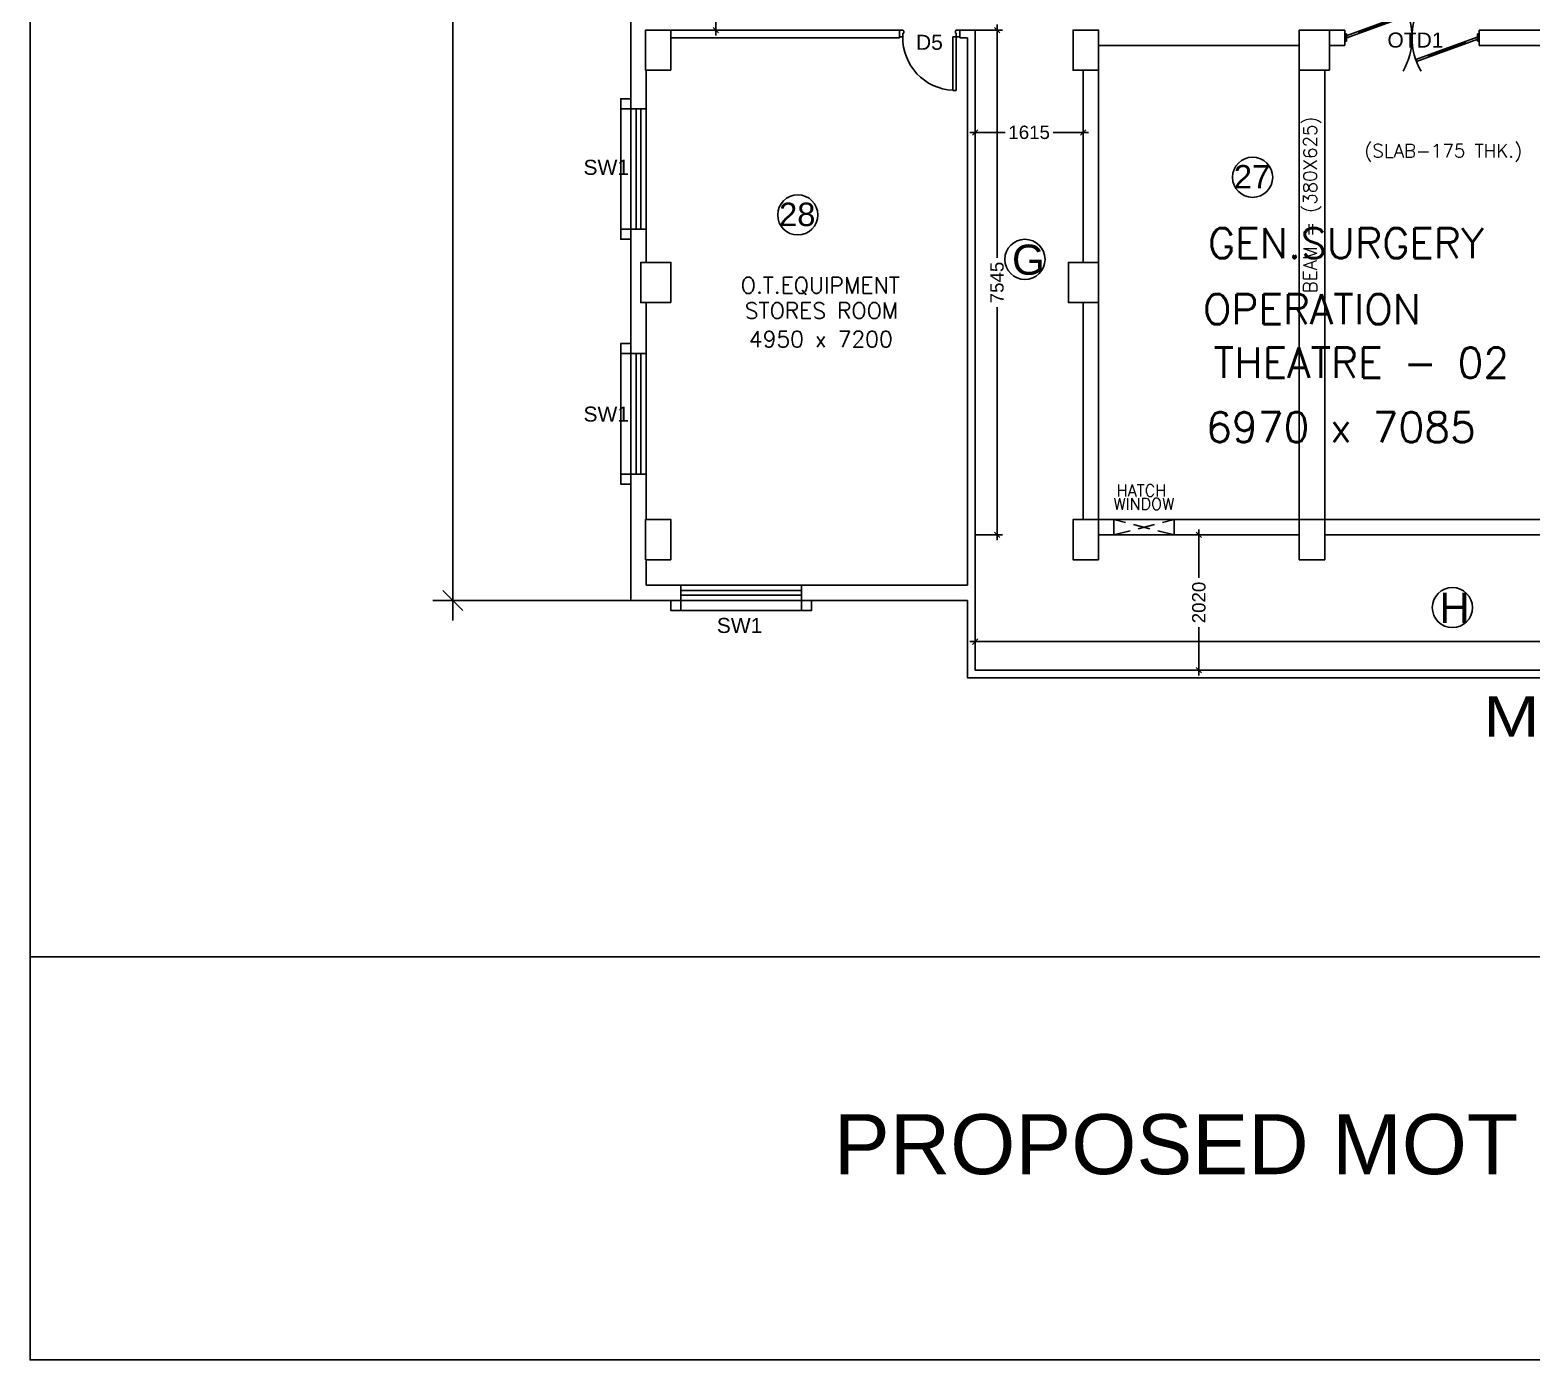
# Model space of a CAD drawing. Header units: inches. Extents: x 29 to 58722, y 13 to 52640.
# Drawn here: x 29 to 22475, y 13 to 19887 of the extents above; entities that cross this region are included whole.
import ezdxf
from ezdxf.enums import TextEntityAlignment as Align

# ---------------------------------------------------------------- set-up
doc = ezdxf.new("R2010")
doc.units = ezdxf.units.IN
doc.header["$MEASUREMENT"] = 0
doc.linetypes.add('DASHED', pattern=[0.75, 0.5, -0.25])
for name, color, linetype in [('BEAMS', 1, 'Continuous'), ('BLOCKS-PROP', 2, 'Continuous'), ('Cal Hat', 8, 'Continuous'), ('chajja', 7, 'Continuous'), ('DIM', 8, 'Continuous'), ('DOOR', 32, 'Continuous'), ('Ele Proje.', 7, 'Continuous'), ('joinery', 7, 'Continuous'), ('LA-column', 3, 'Continuous'), ('TEXT', 6, 'Continuous'), ('TITLE', 7, 'Continuous'), ('Walls', 7, 'Continuous'), ('WIN', 151, 'Continuous'), ('Window', 4, 'Continuous')]:
    doc.layers.add(name, color=color, linetype=linetype)
doc.styles.add('ari', font='arial.ttf')
doc.styles.add('ARIAL', font='arial.ttf')
doc.styles.add('ROMANS', font='romans.shx')
doc.dimstyles.new('int. dim', dxfattribs={"dimtxt": 450, "dimasz": 80, "dimexe": 80, "dimexo": 0, "dimgap": 70, "dimtad": 0, "dimdec": 0, "dimzin": 12, "dimdsep": 46, "dimtxsty": 'ari', "dimblk": 'OBLIQUE', "dimcen": 2, "dimdle": 80, "dimclrd": 256, "dimclre": 256, "dimclrt": 6, "dimadec": 0, "dimazin": 0, "dimtfac": 1, "dimtdec": 0, "dimtix": 1, "dimtmove": 2, "dimatfit": 3, "dimfxl": 1, "dimtolj": 1, "dimtzin": 0, "dimlwd": -1, "dimlwe": -1, "dimarcsym": 0})
doc.dimstyles.new('STANDARD$0', dxfattribs={"dimscale": 0, "dimtxt": 150, "dimasz": 125, "dimexe": 0.75, "dimexo": 1, "dimgap": 25, "dimtad": 1, "dimdec": 0, "dimdsep": 46, "dimtxsty": 'Standard', "dimblk1": 'DOT', "dimblk2": 'DOT', "dimsah": 1, "dimcen": 2.5, "dimclrd": 1, "dimclre": 1, "dimclrt": 3, "dimadec": 0, "dimazin": 0, "dimtfac": 1, "dimtdec": 0, "dimtmove": 0, "dimatfit": 3, "dimldrblk": 'DOT', "dimfxl": 1, "dimtolj": 1, "dimtzin": 0, "dimarcsym": 0})

# ---------------------------------------------------------------- blocks, each defined once
blk = doc.blocks.new('1000')
at = {"layer": 'DOOR'}
for p, q in [((0, -100), (0, 0)), ((0, 0), (50, 0)), ((50, -100), (0, -100)), ((50, 0), (50, -2)), ((63, -49), (50, -49)), ((50, -49), (50, -100)), ((50, -100), (50, -901)), ((100, -100), (50, -100)), ((63, -13), (61, -13)), ((63, -13), (63, -49)), ((100, -901), (100, -100)), ((837, -13), (837, -49)), ((837, -13), (839, -13)), ((837, -49), (850, -49)), ((850, 0), (850, -2)), ((900, 0), (850, 0)), ((850, -49), (850, -100)), ((850, -100), (900, -100)), ((900, -100), (900, 0)), ((50, -901), (100, -901))]:
    blk.add_line(p, q, dxfattribs=at)
for centre, major_axis, start_param, end_param in [((50, -13), (-7.95, 7.95), 3.926991, 5.497787), ((850, -13), (7.95, 7.95), 0.785398, 2.356194)]:
    blk.add_ellipse(centre, major_axis=major_axis, ratio=1, start_param=start_param, end_param=end_param, dxfattribs=at)
at = {"layer": 'DOOR', "color": 145}
blk.add_ellipse((64, -115), major_axis=(-520, 590), ratio=1, start_param=2.464943, end_param=4.009476, dxfattribs=at)
blk = doc.blocks.new('_Oblique')
at = {"color": 0, "linetype": 'ByBlock', "lineweight": -2}
blk.add_line((-0.5, -0.5), (0.5, 0.5), dxfattribs=at)
blk = doc.blocks.new('*D46')
at = {"layer": 'Defpoints', "color": 0}
for p in [(6349, 47802), (8857, 47802, 3), (8857, 11362, 3)]:
    blk.add_point(p, dxfattribs=at)
at = {"layer": 'DIM', "color": 8}
for p, q in [((6349, 48102), (6349, 31274)), ((8857, 47802), (6049, 47802)), ((6349, 11062), (6349, 27889)), ((8857, 11362), (6049, 11362))]:
    blk.add_line(p, q, dxfattribs=at)
at = {"layer": 'DIM', "color": 8, "xscale": 300, "yscale": 300, "zscale": 300}
for p, rotation in [((6349, 47802), 90), ((6349, 11362), 270)]:
    blk.add_blockref('_Oblique', p, dxfattribs=dict(at, rotation=rotation))
at = {"layer": 'DIM', "color": 7, "insert": (6349, 29582), "char_height": 750, "attachment_point": 5, "rotation": 90, "style": 'ari'}
blk.add_mtext('\\A1;36.44m', dxfattribs=at)
blk = doc.blocks.new('*D47')
at = {"layer": 'Defpoints', "color": 0}
for p in [(6349, 47802), (8857, 47802, 18), (9007, 11362, 3)]:
    blk.add_point(p, dxfattribs=at)
at = {"layer": 'DIM', "color": 8}
for p, q in [((6349, 48102), (6349, 31274)), ((8857, 47802), (6049, 47802)), ((6349, 11062), (6349, 27889)), ((9007, 11362), (6049, 11362))]:
    blk.add_line(p, q, dxfattribs=at)
at = {"layer": 'DIM', "color": 8, "xscale": 300, "yscale": 300, "zscale": 300}
for p, rotation in [((6349, 47802), 90), ((6349, 11362), 270)]:
    blk.add_blockref('_Oblique', p, dxfattribs=dict(at, rotation=rotation))
at = {"layer": 'DIM', "color": 7, "insert": (6349, 29582), "char_height": 750, "attachment_point": 5, "rotation": 90, "style": 'ari'}
blk.add_mtext('\\A1;36.44m', dxfattribs=at)
blk = doc.blocks.new('Z$W@#5624')
at = {"layer": 'DOOR'}
for p, q in [((19, 470), (840, 769)), ((28, 446), (849, 745)), ((188, 518), (680, 697)), ((676, 709), (685, 685)), ((0, 400), (0, 499)), ((0, 499), (25, 499)), ((19, 470), (28, 446)), ((25, 400), (25, 499)), ((183, 529), (192, 506)), ((1770, 453), (949, 154)), ((1779, 429), (957, 130)), ((1779, 429), (1770, 453)), ((1798, 499), (1773, 499)), ((1773, 400), (1773, 499)), ((1798, 400), (1798, 499)), ((0, 400), (25, 400)), ((1113, 214), (1122, 190)), ((1610, 381), (1117, 202)), ((1614, 369), (1606, 393)), ((1798, 400), (1773, 400))]:
    blk.add_line(p, q, dxfattribs=at)
at = {"layer": 'DOOR', "color": 145}
for centre, start_param, end_param in [((0, 449), 2.617994, 3.665191), ((1798, 449), -0.523599, 0.523599)]:
    blk.add_ellipse(centre, major_axis=(-899, 0), ratio=1, start_param=start_param, end_param=end_param, dxfattribs=at)
blk = doc.blocks.new('A$C6C0004E6')
at = {"layer": 'DOOR', "color": 161, "linetype": 'Continuous'}
for p, q in [((-900, 0), (-900, 230)), ((0, 0), (0, 230))]:
    blk.add_line(p, q, dxfattribs=at)
at = {"layer": 'DOOR', "color": 161, "linetype": 'DASHED', "ltscale": 500}
for p, q in [((-900, 0), (0, 230)), ((0, 0), (-900, 230))]:
    blk.add_line(p, q, dxfattribs=at)
blk = doc.blocks.new('*D60')
at = {"layer": 'BEAMS'}
for p, q in [((10280, 22367), (10280, 21457)), ((10280, 22287), (10360, 22287)), ((10280, 19807), (10280, 20717)), ((10280, 19887), (10200, 19887))]:
    blk.add_line(p, q, dxfattribs=at)
at = {"layer": 'Defpoints', "color": 0}
for p in [(10280, 22287, 2), (10280, 19887), (10280, 19887)]:
    blk.add_point(p, dxfattribs=at)
at = {"layer": 'BEAMS', "xscale": 80, "yscale": 80, "zscale": 80}
for p, rotation in [((10280, 22287), 90), ((10280, 19887), 270)]:
    blk.add_blockref('_Oblique', p, dxfattribs=dict(at, rotation=rotation))
at = {"layer": 'BEAMS', "color": 6, "insert": (10280, 21087), "char_height": 200, "attachment_point": 5, "rotation": 90, "style": 'ari'}
blk.add_mtext('\\A1;2400', dxfattribs=at)
blk = doc.blocks.new('*D62')
at = {"layer": 'BEAMS'}
for p, q in [((14152, 18357), (14152, 18437)), ((15767, 18357), (15767, 18437)), ((14072, 18357), (14600, 18357)), ((15847, 18357), (15319, 18357))]:
    blk.add_line(p, q, dxfattribs=at)
at = {"layer": 'Defpoints', "color": 0}
for p in [(14152, 18357), (15767, 18357, 1), (15767, 18357)]:
    blk.add_point(p, dxfattribs=at)
at = {"layer": 'BEAMS', "xscale": 80, "yscale": 80, "zscale": 80, "rotation": 180}
blk.add_blockref('_Oblique', (14152, 18357), dxfattribs=at)
at = {"layer": 'BEAMS', "xscale": 80, "yscale": 80, "zscale": 80}
blk.add_blockref('_Oblique', (15767, 18357), dxfattribs=at)
at = {"layer": 'BEAMS', "color": 6, "insert": (14960, 18357), "char_height": 200, "attachment_point": 5, "style": 'ari'}
blk.add_mtext('\\A1;1615', dxfattribs=at)
blk = doc.blocks.new('*D63')
at = {"layer": 'BEAMS'}
for p, q in [((14152, 19887), (14560, 19887)), ((14480, 19967), (14480, 16483)), ((14480, 12262), (14480, 15746)), ((14152, 12342), (14560, 12342))]:
    blk.add_line(p, q, dxfattribs=at)
at = {"layer": 'Defpoints', "color": 0}
for p in [(14152, 19887), (14480, 19887), (14152, 12342)]:
    blk.add_point(p, dxfattribs=at)
at = {"layer": 'BEAMS', "xscale": 80, "yscale": 80, "zscale": 80}
for p, rotation in [((14480, 19887), 90), ((14480, 12342), 270)]:
    blk.add_blockref('_Oblique', p, dxfattribs=dict(at, rotation=rotation))
at = {"layer": 'BEAMS', "color": 6, "insert": (14480, 16114), "char_height": 200, "attachment_point": 5, "rotation": 90, "style": 'ari'}
blk.add_mtext('\\A1;7545', dxfattribs=at)
blk = doc.blocks.new('*D64')
at = {"layer": 'BEAMS'}
for p, q in [((17497, 12422), (17497, 11702)), ((17497, 12342), (17417, 12342)), ((17497, 10242), (17497, 10962)), ((17497, 10322), (17417, 10322))]:
    blk.add_line(p, q, dxfattribs=at)
at = {"layer": 'Defpoints', "color": 0}
for p in [(17497, 12342), (17497, 10322), (17497, 10322)]:
    blk.add_point(p, dxfattribs=at)
at = {"layer": 'BEAMS', "xscale": 80, "yscale": 80, "zscale": 80}
for p, rotation in [((17497, 12342), 90), ((17497, 10322), 270)]:
    blk.add_blockref('_Oblique', p, dxfattribs=dict(at, rotation=rotation))
at = {"layer": 'BEAMS', "color": 6, "insert": (17497, 11332), "char_height": 200, "attachment_point": 5, "rotation": 90, "style": 'ari'}
blk.add_mtext('\\A1;2020', dxfattribs=at)
blk = doc.blocks.new('*D65')
at = {"layer": 'BEAMS'}
for p, q in [((14152, 11036), (14152, 10667)), ((49802, 10572), (49802, 10827)), ((14072, 10747), (31531, 10747)), ((49882, 10747), (32423, 10747))]:
    blk.add_line(p, q, dxfattribs=at)
at = {"layer": 'Defpoints', "color": 0}
for p in [(14152, 11036), (49802, 10747), (49802, 10572)]:
    blk.add_point(p, dxfattribs=at)
at = {"layer": 'BEAMS', "xscale": 80, "yscale": 80, "zscale": 80, "rotation": 180}
blk.add_blockref('_Oblique', (14152, 10747), dxfattribs=at)
at = {"layer": 'BEAMS', "xscale": 80, "yscale": 80, "zscale": 80}
blk.add_blockref('_Oblique', (49802, 10747), dxfattribs=at)
at = {"layer": 'BEAMS', "color": 6, "insert": (31977, 10747), "char_height": 200, "attachment_point": 5, "style": 'ari'}
blk.add_mtext('\\A1;35650', dxfattribs=at)

msp = doc.modelspace()

# ---------------------------------------------------------------- linework, layer by layer
at = {"layer": 'BEAMS', "linetype": 'DASHED'}
for p, q in [((18996.901, 19286.601, 2.39), (18996.901, 12571.555, 2.39)), ((19376.901, 19286.601, 2.39), (19376.901, 12571.555, 2.39))]:
    msp.add_line(p, q, dxfattribs=at)
at = {"layer": 'BEAMS', "color": 6}
for points in [[(28.849, 52640.385), (58722.019, 52640.385), (58722.019, 6039.12), (28.849, 6039.12)], [(28.849, 6039.12), (58722.019, 6039.12), (58722.019, 13.094), (28.849, 13.094)]]:
    msp.add_lwpolyline(points, close=True, dxfattribs=at)
at = {"layer": 'Cal Hat', "color": 1, "lineweight": 25}
for centre in [(18299.582, 17686.178), (11502.469, 17124.101), (14897.251, 16459.576), (21285.578, 11256.324)]:
    msp.add_circle(centre, 300, dxfattribs=at)
at = {"layer": 'chajja', "color": 8}
for p, q in [((8856.942, 16909.175, -17.794), (8856.942, 18709.175, -17.794)), ((8856.942, 13251.653, -17.794), (8856.942, 15051.653, -17.794)), ((11556.942, 11211.598), (9756.942, 11211.598))]:
    msp.add_line(p, q, dxfattribs=at)
at = {"layer": 'Ele Proje.', "elevation": -17.794}
for points in [[(9006.942, 18709.175), (8856.942, 18709.175), (8856.942, 18859.175), (9006.942, 18859.175)], [(9006.942, 16759.175), (8856.942, 16759.175), (8856.942, 16909.175), (9006.942, 16909.175)], [(9006.942, 15051.653), (8856.942, 15051.653), (8856.942, 15201.653), (9006.942, 15201.653)], [(9006.942, 13101.653), (8856.942, 13101.653), (8856.942, 13251.653), (9006.942, 13251.653)]]:
    msp.add_lwpolyline(points, dxfattribs=at)
at = {"layer": 'Ele Proje.'}
for points in [[(9756.942, 11361.598), (9756.942, 11211.598), (9606.942, 11211.598), (9606.942, 11361.598)], [(11706.942, 11361.598), (11706.942, 11211.598), (11556.942, 11211.598), (11556.942, 11361.598)]]:
    msp.add_lwpolyline(points, dxfattribs=at)
at = {"layer": 'LA-column', "color": 2}
for points in [[(9606.942, 19286.598), (9606.942, 19886.598), (9226.942, 19886.598), (9226.942, 19286.598)], [(9606.942, 11971.555), (9606.942, 12571.555), (9226.942, 12571.555), (9226.942, 11971.555)]]:
    msp.add_lwpolyline(points, close=True, dxfattribs=at)
for points, elevation in [([(15997.077, 19286.598), (15997.077, 19886.598), (15617.077, 19886.598), (15617.077, 19286.598)], 2.39), ([(19447.08, 19286.598), (19447.08, 19886.598), (18997.08, 19886.598), (18997.08, 19286.598)], 2.39), ([(9606.942, 15813.985), (9606.942, 16413.985), (9156.942, 16413.985), (9156.942, 15813.985)], 4.276), ([(15997.077, 15813.985), (15997.077, 16413.985), (15547.077, 16413.985), (15547.077, 15813.985)], 4.276), ([(15997.077, 11971.555), (15997.077, 12571.555), (15617.077, 12571.555), (15617.077, 11971.555)], 2.39), ([(19377.08, 11971.555), (19377.08, 12571.555), (18997.08, 12571.555), (18997.08, 11971.555)], 2.39)]:
    msp.add_lwpolyline(points, close=True, dxfattribs=dict(at, elevation=elevation))
at = {"layer": 'Walls'}
for p, q in [((9006.942, 11361.598, -17.794), (9006.942, 22286.69, -17.794)), ((14036.942, 11591.598), (9236.942, 11591.598)), ((14036.942, 11361.598), (9006.942, 11361.511))]:
    msp.add_line(p, q, dxfattribs=at)
at = {"layer": 'Walls', "linetype": 'Continuous'}
for p, q in [((9606.942, 19886.679), (13021.942, 19886.679)), ((13021.942, 19771.598), (9606.942, 19771.598)), ((13021.942, 19886.598), (13021.942, 19771.598)), ((13921.942, 19886.598), (13921.942, 19771.598)), ((14151.942, 19886.598), (13921.942, 19886.598)), ((14036.942, 19771.598), (13921.942, 19771.598)), ((19677.08, 19886.57, 2.39), (19447.08, 19886.57, 2.39)), ((19677.08, 19656.57, 2.39), (19677.08, 19886.57, 2.39)), ((25192.083, 19886.57), (21687.08, 19886.57, 2.39)), ((21687.08, 19656.57, 2.39), (21687.08, 19886.57, 2.39)), ((19677.08, 19656.57, 2.39), (19447.08, 19656.57, 2.39)), ((22967.083, 19656.57), (21687.08, 19656.57, 2.39)), ((15767.077, 19286.569), (15767.077, 16413.985, 4.276)), ((15997.077, 19286.57), (15997.077, 16413.985, 4.276)), ((15767.077, 15813.985, 4.276), (15767.077, 12571.615)), ((15997.077, 15813.985, 4.276), (15997.077, 12571.615)), ((18996.993, 12571.555), (15996.99, 12571.555)), ((19377.08, 12571.546), (22967.083, 12571.546)), ((18996.993, 12341.555), (15996.99, 12341.555)), ((19377.08, 12341.546), (24874.493, 12341.546))]:
    msp.add_line(p, q, dxfattribs=at)
at = {"layer": 'Walls'}
for points in [[(14036.942, 11591.598), (14036.942, 19771.598)], [(49917.172, 10321.545), (14151.942, 10321.545), (14151.942, 19886.598)], [(15996.942, 19656.787), (18996.942, 19656.787)], [(49687.172, 10206.545), (14036.942, 10206.545), (14036.942, 11361.598)]]:
    msp.add_lwpolyline(points, dxfattribs=at)
at = {"layer": 'Walls', "elevation": -17.794}
for points in [[(9236.942, 16411.608), (9236.942, 19286.698)], [(9236.942, 12571.655), (9236.942, 15811.608)], [(9236.942, 11591.661), (9236.942, 11971.655)]]:
    msp.add_lwpolyline(points, dxfattribs=at)
at = {"layer": 'WIN', "linetype": 'Continuous', "elevation": -17.794}
for points in [[(9006.942, 16909.175), (9006.942, 18709.175), (9236.942, 18709.175), (9236.942, 16909.175)], [(9088.283, 16909.175), (9088.283, 18709.175), (9155.601, 18709.175), (9155.601, 16909.175)], [(9006.942, 13251.653), (9006.942, 15051.653), (9236.942, 15051.653), (9236.942, 13251.653)], [(9088.283, 13251.653), (9088.283, 15051.653), (9155.601, 15051.653), (9155.601, 13251.653)]]:
    msp.add_lwpolyline(points, close=True, dxfattribs=at)
at = {"layer": 'WIN', "linetype": 'Continuous'}
for points in [[(11556.942, 11361.598), (9756.942, 11361.598), (9756.942, 11591.598), (11556.942, 11591.598)], [(11556.942, 11442.939), (9756.942, 11442.939), (9756.942, 11510.257), (11556.942, 11510.257)]]:
    msp.add_lwpolyline(points, close=True, dxfattribs=at)

# ---------------------------------------------------------------- block references
at = {"layer": 'DOOR', "linetype": 'Continuous', "xscale": 1.118059320375323, "yscale": 1.118059320375323, "zscale": 1.118059320375323}
msp.add_blockref('Z$W@#5624', (19677.08, 19272.403, 2.39), dxfattribs=at)
at = {"layer": 'DOOR', "linetype": 'Continuous', "xscale": -1, "rotation": 359.9999869799519}
msp.add_blockref('1000', (13921.94, 19886.598), dxfattribs=at)
at = {"layer": 'Window', "linetype": 'Continuous', "xscale": -1}
msp.add_blockref('A$C6C0004E6', (16226.942, 12341.608), dxfattribs=at)

# ---------------------------------------------------------------- texts
at = {"layer": 'BEAMS', "insert": (19058.463, 17274.78, -0.222), "char_height": 200, "width": 4121.57807, "attachment_point": 2, "rotation": 90, "style": 'ROMANS'}
msp.add_mtext('BEAM = (380X625)', dxfattribs=at)
at = {"layer": 'BLOCKS-PROP', "color": 10, "style": 'ARIAL', "width": 1.2}
msp.add_text('MODULAR OPERATION THEATRES', height=600, dxfattribs=at).set_placement((30185.433, 9328.925), align=Align.CENTER)
at = {"layer": 'Cal Hat', "color": 1, "style": 'ARIAL'}
for s, height, p in [('27', 350, (18019.733, 17519.44)), ('28', 350, (11222.62, 16957.362)), ('G', 450.295, (14703.647, 16230.161)), ('H', 450.295, (21091.975, 11026.909))]:
    msp.add_text(s, height=height, dxfattribs=at).set_placement(p)
at = {"layer": 'joinery', "style": 'ari'}
for s, p in [('D5', (13469.844, 19590.963)), ('SW1', (8640.439, 17722.634, -17.794)), ('SW1', (8640.439, 14035.394, -17.794)), ('SW1', (10632.788, 10876.612))]:
    msp.add_text(s, height=225, dxfattribs=at).set_placement(p, align=Align.CENTER)
msp.add_text('OTD1', height=225, dxfattribs=at).set_placement((20314.505, 19624.579, -6.065))
at = {"layer": 'TEXT', "color": 7, "style": 'ROMANS'}
for s, height, p in [('GEN.SURGERY', 450, (19696.648, 16476.046)), ('O.T.EQUIPMENT', 240, (11838.76, 15952.014)), ('OPERATION', 450, (19186.592, 15490.173)), ('STORES ROOM', 240, (11858.569, 15573.665)), ('4950 x 7200', 240, (11846.924, 15148.264)), ('THEATRE - 02', 450, (19925.227, 14690.352)), ('6970 x 7085', 450, (19620.82, 13725.664)), ('HATCH ', 175, (16697.8, 12918.534)), ('WINDOW', 175, (16674.129, 12718.603))]:
    msp.add_text(s, height=height, dxfattribs=at).set_placement(p, align=Align.CENTER)
at = {"layer": 'TEXT', "color": 7, "insert": (21148.146, 18183.138), "char_height": 200, "width": 2630.57143, "attachment_point": 2, "style": 'ROMANS'}
msp.add_mtext('(SLAB-175 THK.)', dxfattribs=at)
at = {"layer": 'TITLE', "color": 6, "style": 'ari', "oblique": 360}
msp.add_text('PROPOSED MOT COMPLEX, GOVT. HOSPITAL, SIDDIPET', height=896.44105, rotation=0.0000488, dxfattribs=at).set_placement((29191.208, 2789.37), align=Align.CENTER)

# ---------------------------------------------------------------- dimensions: what is measured, and where the dimension line sits
at = {"layer": 'BEAMS', "color": 2}
for base, p1, p2, picture, middle in [((10279.712, 19886.679), (10279.712, 22286.535, 2.39), (10279.712, 19886.679), '*D60', (10279.712, 21086.607)), ((14479.78, 19886.598), (14151.942, 12341.555), (14151.942, 19886.598), '*D63', (14479.78, 16114.077)), ((17496.992, 10321.545), (17496.992, 12341.555), (17496.992, 10321.545), '*D64', (17496.992, 11331.55))]:
    dim = msp.add_linear_dim(base=base, p1=p1, p2=p2, angle=90, dimstyle='int. dim', override={"dimtxt": 200, "dimarcsym": 1}, dxfattribs=at)
    dim.commit()
    dim.dimension.update_dxf_attribs({"geometry": picture, "text_midpoint": middle})
for base, p1, p2, picture, middle in [((15767.077, 18357.479), (14151.942, 18357.477), (15767.077, 18357.479, 1.383), '*D62', (14959.509, 18357.479)), ((49802.172, 10746.628), (14151.942, 11035.665), (49802.172, 10571.575), '*D65', (31977.057, 10746.628))]:
    dim = msp.add_linear_dim(base=base, p1=p1, p2=p2, dimstyle='int. dim', override={"dimtxt": 200, "dimarcsym": 1}, dxfattribs=at)
    dim.commit()
    dim.dimension.update_dxf_attribs({"geometry": picture, "text_midpoint": middle})
at = {"layer": 'DIM'}
for base, p1, p2, picture, middle in [((6348.822, 47801.721, -2.749), (9006.942, 11361.518), (8856.942, 47801.721, 15.404), '*D47', (6348.822, 29581.62, -2.749)), ((6348.909, 47801.721, -2.749), (8856.942, 11361.598), (8856.852, 47801.721), '*D46', (6348.909, 29581.66, -2.749))]:
    dim = msp.add_linear_dim(base=base, p1=p1, p2=p2, angle=270, dimstyle='STANDARD$0', override={"dimscale": 1, "dimtxt": 750, "dimasz": 300, "dimexe": 300, "dimexo": 0, "dimgap": 1, "dimtad": 0, "dimdec": 2, "dimlfac": 0.001, "dimzin": 0, "dimpost": 'm', "dimtxsty": 'ari', "dimblk1": 'Oblique', "dimblk2": 'Oblique', "dimcen": 0, "dimdle": 300, "dimclrd": 8, "dimclre": 8, "dimclrt": 7, "dimadec": 2, "dimtdec": 2, "dimtmove": 2, "dimfxl": 0.75, "dimfrac": 1, "dimlwd": 65535, "dimlwe": 65535}, dxfattribs=at)
    dim.commit()
    dim.dimension.update_dxf_attribs({"geometry": picture, "text_midpoint": middle})

doc.saveas('drawing.dxf')
